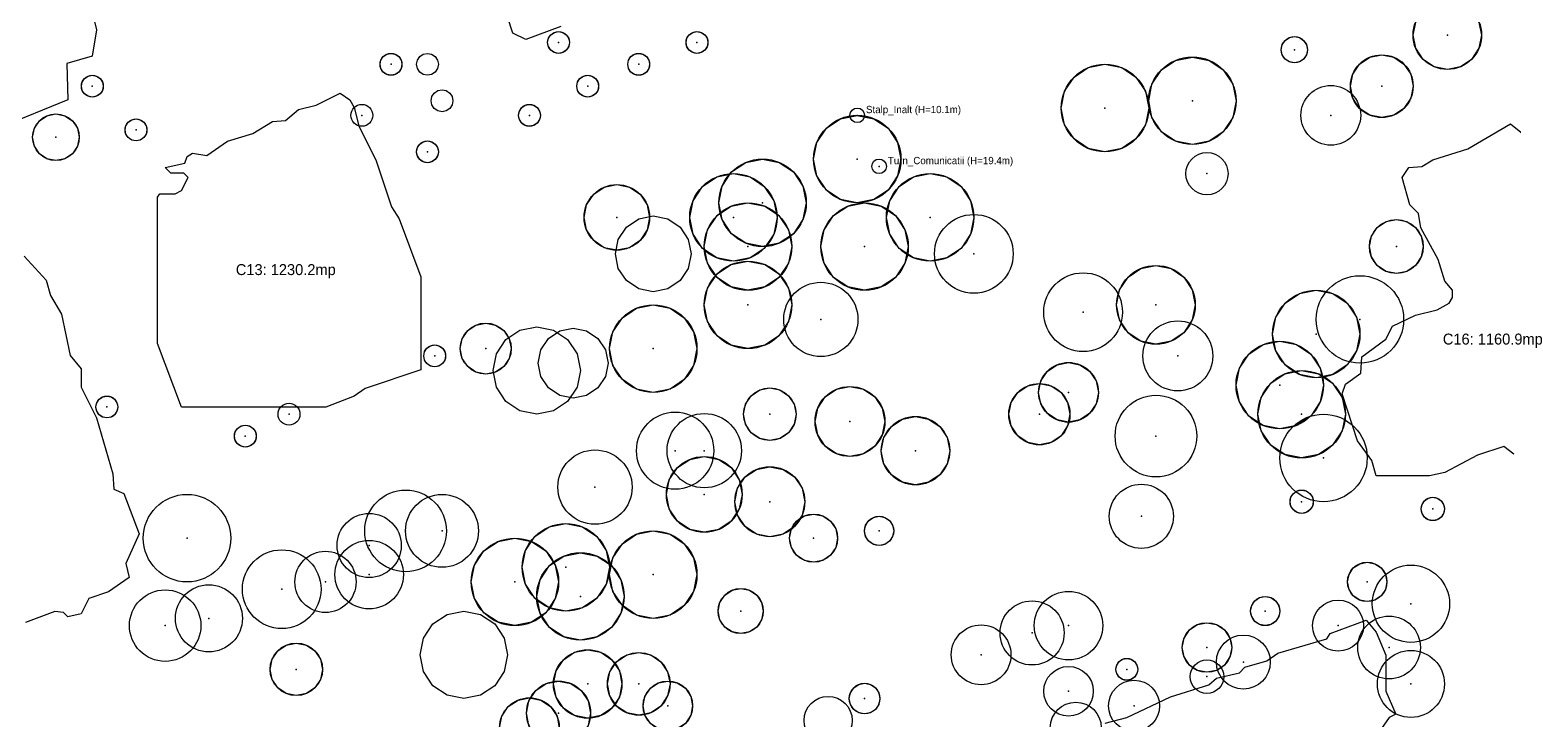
# Model space of a CAD drawing. Header units: metres. Extents: x 390541 to 400782, y 585056 to 585871.
# Drawn here: x 390699.4 to 390903.1, y 585521.3 to 585615.9 of the extents above; entities that cross this region are included whole.
import ezdxf
from ezdxf.enums import TextEntityAlignment as Align

# ---------------------------------------------------------------- set-up
doc = ezdxf.new("R2010")
doc.units = ezdxf.units.M
for name, color, linetype in [('ARBORI', 3, 'Continuous'), ('CONSTRUCTII', 1, 'Continuous'), ('STALPI', 4, 'Continuous'), ('TEXTE', 7, 'Continuous')]:
    doc.layers.add(name, color=color, linetype=linetype)

msp = doc.modelspace()

# ---------------------------------------------------------------- linework, layer by layer
at = {"layer": 'ARBORI', "color": 3}
for points in [[(390898.74, 585615.16), (390898.382, 585613.361), (390897.363, 585611.837), (390895.839, 585610.818), (390894.04, 585610.46), (390892.241, 585610.818), (390890.717, 585611.837), (390889.698, 585613.361), (390889.34, 585615.16), (390889.698, 585616.959), (390890.717, 585618.483), (390892.241, 585619.502), (390894.04, 585619.86), (390895.839, 585619.502), (390897.363, 585618.483), (390898.382, 585616.959), (390898.74, 585615.16)], [(390773.54, 585614.16), (390773.426, 585613.586), (390773.101, 585613.099), (390772.614, 585612.774), (390772.04, 585612.66), (390771.466, 585612.774), (390770.979, 585613.099), (390770.654, 585613.586), (390770.54, 585614.16), (390770.654, 585614.734), (390770.979, 585615.221), (390771.466, 585615.546), (390772.04, 585615.66), (390772.614, 585615.546), (390773.101, 585615.221), (390773.426, 585614.734), (390773.54, 585614.16)], [(390792.54, 585614.16), (390792.426, 585613.586), (390792.101, 585613.099), (390791.614, 585612.774), (390791.04, 585612.66), (390790.466, 585612.774), (390789.979, 585613.099), (390789.654, 585613.586), (390789.54, 585614.16), (390789.654, 585614.734), (390789.979, 585615.221), (390790.466, 585615.546), (390791.04, 585615.66), (390791.614, 585615.546), (390792.101, 585615.221), (390792.426, 585614.734), (390792.54, 585614.16)], [(390874.84, 585613.16), (390874.703, 585612.471), (390874.313, 585611.887), (390873.729, 585611.497), (390873.04, 585611.36), (390872.351, 585611.497), (390871.767, 585611.887), (390871.377, 585612.471), (390871.24, 585613.16), (390871.377, 585613.849), (390871.767, 585614.433), (390872.351, 585614.823), (390873.04, 585614.96), (390873.729, 585614.823), (390874.313, 585614.433), (390874.703, 585613.849), (390874.84, 585613.16)], [(390750.54, 585611.16), (390750.426, 585610.586), (390750.101, 585610.099), (390749.614, 585609.774), (390749.04, 585609.66), (390748.466, 585609.774), (390747.979, 585610.099), (390747.654, 585610.586), (390747.54, 585611.16), (390747.654, 585611.734), (390747.979, 585612.221), (390748.466, 585612.546), (390749.04, 585612.66), (390749.614, 585612.546), (390750.101, 585612.221), (390750.426, 585611.734), (390750.54, 585611.16)], [(390755.54, 585611.16), (390755.426, 585610.586), (390755.101, 585610.099), (390754.614, 585609.774), (390754.04, 585609.66), (390753.466, 585609.774), (390752.979, 585610.099), (390752.654, 585610.586), (390752.54, 585611.16), (390752.654, 585611.734), (390752.979, 585612.221), (390753.466, 585612.546), (390754.04, 585612.66), (390754.614, 585612.546), (390755.101, 585612.221), (390755.426, 585611.734), (390755.54, 585611.16)], [(390784.54, 585611.16), (390784.426, 585610.586), (390784.101, 585610.099), (390783.614, 585609.774), (390783.04, 585609.66), (390782.466, 585609.774), (390781.979, 585610.099), (390781.654, 585610.586), (390781.54, 585611.16), (390781.654, 585611.734), (390781.979, 585612.221), (390782.466, 585612.546), (390783.04, 585612.66), (390783.614, 585612.546), (390784.101, 585612.221), (390784.426, 585611.734), (390784.54, 585611.16)], [(390865.04, 585606.16), (390864.583, 585603.864), (390863.283, 585601.917), (390861.336, 585600.617), (390859.04, 585600.16), (390856.744, 585600.617), (390854.797, 585601.917), (390853.497, 585603.864), (390853.04, 585606.16), (390853.497, 585608.456), (390854.797, 585610.403), (390856.744, 585611.703), (390859.04, 585612.16), (390861.336, 585611.703), (390863.283, 585610.403), (390864.583, 585608.456), (390865.04, 585606.16)], [(390889.34, 585608.16), (390889.013, 585606.514), (390888.081, 585605.119), (390886.686, 585604.187), (390885.04, 585603.86), (390883.394, 585604.187), (390881.999, 585605.119), (390881.067, 585606.514), (390880.74, 585608.16), (390881.067, 585609.806), (390881.999, 585611.201), (390883.394, 585612.133), (390885.04, 585612.46), (390886.686, 585612.133), (390888.081, 585611.201), (390889.013, 585609.806), (390889.34, 585608.16)], [(390853.04, 585605.16), (390852.583, 585602.864), (390851.283, 585600.917), (390849.336, 585599.617), (390847.04, 585599.16), (390844.744, 585599.617), (390842.797, 585600.917), (390841.497, 585602.864), (390841.04, 585605.16), (390841.497, 585607.456), (390842.797, 585609.403), (390844.744, 585610.703), (390847.04, 585611.16), (390849.336, 585610.703), (390851.283, 585609.403), (390852.583, 585607.456), (390853.04, 585605.16)], [(390709.54, 585608.16), (390709.426, 585607.586), (390709.101, 585607.099), (390708.614, 585606.774), (390708.04, 585606.66), (390707.466, 585606.774), (390706.979, 585607.099), (390706.654, 585607.586), (390706.54, 585608.16), (390706.654, 585608.734), (390706.979, 585609.221), (390707.466, 585609.546), (390708.04, 585609.66), (390708.614, 585609.546), (390709.101, 585609.221), (390709.426, 585608.734), (390709.54, 585608.16)], [(390777.54, 585608.16), (390777.426, 585607.586), (390777.101, 585607.099), (390776.614, 585606.774), (390776.04, 585606.66), (390775.466, 585606.774), (390774.979, 585607.099), (390774.654, 585607.586), (390774.54, 585608.16), (390774.654, 585608.734), (390774.979, 585609.221), (390775.466, 585609.546), (390776.04, 585609.66), (390776.614, 585609.546), (390777.101, 585609.221), (390777.426, 585608.734), (390777.54, 585608.16)], [(390757.54, 585606.16), (390757.426, 585605.586), (390757.101, 585605.099), (390756.614, 585604.774), (390756.04, 585604.66), (390755.466, 585604.774), (390754.979, 585605.099), (390754.654, 585605.586), (390754.54, 585606.16), (390754.654, 585606.734), (390754.979, 585607.221), (390755.466, 585607.546), (390756.04, 585607.66), (390756.614, 585607.546), (390757.101, 585607.221), (390757.426, 585606.734), (390757.54, 585606.16)], [(390706.24, 585601.16), (390705.996, 585599.935), (390705.303, 585598.897), (390704.265, 585598.204), (390703.04, 585597.96), (390701.815, 585598.204), (390700.777, 585598.897), (390700.084, 585599.935), (390699.84, 585601.16), (390700.084, 585602.385), (390700.777, 585603.423), (390701.815, 585604.116), (390703.04, 585604.36), (390704.265, 585604.116), (390705.303, 585603.423), (390705.996, 585602.385), (390706.24, 585601.16)], [(390769.54, 585604.16), (390769.426, 585603.586), (390769.101, 585603.099), (390768.614, 585602.774), (390768.04, 585602.66), (390767.466, 585602.774), (390766.979, 585603.099), (390766.654, 585603.586), (390766.54, 585604.16), (390766.654, 585604.734), (390766.979, 585605.221), (390767.466, 585605.546), (390768.04, 585605.66), (390768.614, 585605.546), (390769.101, 585605.221), (390769.426, 585604.734), (390769.54, 585604.16)], [(390819.04, 585598.16), (390818.583, 585595.864), (390817.283, 585593.917), (390815.336, 585592.617), (390813.04, 585592.16), (390810.744, 585592.617), (390808.797, 585593.917), (390807.497, 585595.864), (390807.04, 585598.16), (390807.497, 585600.456), (390808.797, 585602.403), (390810.744, 585603.703), (390813.04, 585604.16), (390815.336, 585603.703), (390817.283, 585602.403), (390818.583, 585600.456), (390819.04, 585598.16)], [(390715.54, 585602.16), (390715.426, 585601.586), (390715.101, 585601.099), (390714.614, 585600.774), (390714.04, 585600.66), (390713.466, 585600.774), (390712.979, 585601.099), (390712.654, 585601.586), (390712.54, 585602.16), (390712.654, 585602.734), (390712.979, 585603.221), (390713.466, 585603.546), (390714.04, 585603.66), (390714.614, 585603.546), (390715.101, 585603.221), (390715.426, 585602.734), (390715.54, 585602.16)], [(390755.54, 585599.16), (390755.426, 585598.586), (390755.101, 585598.099), (390754.614, 585597.774), (390754.04, 585597.66), (390753.466, 585597.774), (390752.979, 585598.099), (390752.654, 585598.586), (390752.54, 585599.16), (390752.654, 585599.734), (390752.979, 585600.221), (390753.466, 585600.546), (390754.04, 585600.66), (390754.614, 585600.546), (390755.101, 585600.221), (390755.426, 585599.734), (390755.54, 585599.16)], [(390806.04, 585592.16), (390805.583, 585589.864), (390804.283, 585587.917), (390802.336, 585586.617), (390800.04, 585586.16), (390797.744, 585586.617), (390795.797, 585587.917), (390794.497, 585589.864), (390794.04, 585592.16), (390794.497, 585594.456), (390795.797, 585596.403), (390797.744, 585597.703), (390800.04, 585598.16), (390802.336, 585597.703), (390804.283, 585596.403), (390805.583, 585594.456), (390806.04, 585592.16)], [(390802.04, 585590.16), (390801.583, 585587.864), (390800.283, 585585.917), (390798.336, 585584.617), (390796.04, 585584.16), (390793.744, 585584.617), (390791.797, 585585.917), (390790.497, 585587.864), (390790.04, 585590.16), (390790.497, 585592.456), (390791.797, 585594.403), (390793.744, 585595.703), (390796.04, 585596.16), (390798.336, 585595.703), (390800.283, 585594.403), (390801.583, 585592.456), (390802.04, 585590.16)], [(390829.04, 585590.16), (390828.583, 585587.864), (390827.283, 585585.917), (390825.336, 585584.617), (390823.04, 585584.16), (390820.744, 585584.617), (390818.797, 585585.917), (390817.497, 585587.864), (390817.04, 585590.16), (390817.497, 585592.456), (390818.797, 585594.403), (390820.744, 585595.703), (390823.04, 585596.16), (390825.336, 585595.703), (390827.283, 585594.403), (390828.583, 585592.456), (390829.04, 585590.16)], [(390784.54, 585590.16), (390784.197, 585588.438), (390783.222, 585586.978), (390781.762, 585586.003), (390780.04, 585585.66), (390778.318, 585586.003), (390776.858, 585586.978), (390775.883, 585588.438), (390775.54, 585590.16), (390775.883, 585591.882), (390776.858, 585593.342), (390778.318, 585594.317), (390780.04, 585594.66), (390781.762, 585594.317), (390783.222, 585593.342), (390784.197, 585591.882), (390784.54, 585590.16)], [(390804.04, 585586.16), (390803.583, 585583.864), (390802.283, 585581.917), (390800.336, 585580.617), (390798.04, 585580.16), (390795.744, 585580.617), (390793.797, 585581.917), (390792.497, 585583.864), (390792.04, 585586.16), (390792.497, 585588.456), (390793.797, 585590.403), (390795.744, 585591.703), (390798.04, 585592.16), (390800.336, 585591.703), (390802.283, 585590.403), (390803.583, 585588.456), (390804.04, 585586.16)], [(390820.04, 585586.16), (390819.583, 585583.864), (390818.283, 585581.917), (390816.336, 585580.617), (390814.04, 585580.16), (390811.744, 585580.617), (390809.797, 585581.917), (390808.497, 585583.864), (390808.04, 585586.16), (390808.497, 585588.456), (390809.797, 585590.403), (390811.744, 585591.703), (390814.04, 585592.16), (390816.336, 585591.703), (390818.283, 585590.403), (390819.583, 585588.456), (390820.04, 585586.16)], [(390790.24, 585585.16), (390789.844, 585583.17), (390788.717, 585581.483), (390787.03, 585580.356), (390785.04, 585579.96), (390783.05, 585580.356), (390781.363, 585581.483), (390780.236, 585583.17), (390779.84, 585585.16), (390780.236, 585587.15), (390781.363, 585588.837), (390783.05, 585589.964), (390785.04, 585590.36), (390787.03, 585589.964), (390788.717, 585588.837), (390789.844, 585587.15), (390790.24, 585585.16)], [(390890.74, 585586.16), (390890.458, 585584.744), (390889.656, 585583.544), (390888.456, 585582.742), (390887.04, 585582.46), (390885.624, 585582.742), (390884.424, 585583.544), (390883.622, 585584.744), (390883.34, 585586.16), (390883.622, 585587.576), (390884.424, 585588.776), (390885.624, 585589.578), (390887.04, 585589.86), (390888.456, 585589.578), (390889.656, 585588.776), (390890.458, 585587.576), (390890.74, 585586.16)], [(390804.04, 585578.16), (390803.583, 585575.864), (390802.283, 585573.917), (390800.336, 585572.617), (390798.04, 585572.16), (390795.744, 585572.617), (390793.797, 585573.917), (390792.497, 585575.864), (390792.04, 585578.16), (390792.497, 585580.456), (390793.797, 585582.403), (390795.744, 585583.703), (390798.04, 585584.16), (390800.336, 585583.703), (390802.283, 585582.403), (390803.583, 585580.456), (390804.04, 585578.16)], [(390859.44, 585578.16), (390859.029, 585576.094), (390857.858, 585574.342), (390856.106, 585573.171), (390854.04, 585572.76), (390851.974, 585573.171), (390850.222, 585574.342), (390849.051, 585576.094), (390848.64, 585578.16), (390849.051, 585580.226), (390850.222, 585581.978), (390851.974, 585583.149), (390854.04, 585583.56), (390856.106, 585583.149), (390857.858, 585581.978), (390859.029, 585580.226), (390859.44, 585578.16)], [(390882.04, 585574.16), (390881.583, 585571.864), (390880.283, 585569.917), (390878.336, 585568.617), (390876.04, 585568.16), (390873.744, 585568.617), (390871.797, 585569.917), (390870.497, 585571.864), (390870.04, 585574.16), (390870.497, 585576.456), (390871.797, 585578.403), (390873.744, 585579.703), (390876.04, 585580.16), (390878.336, 585579.703), (390880.283, 585578.403), (390881.583, 585576.456), (390882.04, 585574.16)], [(390791.04, 585572.16), (390790.583, 585569.864), (390789.283, 585567.917), (390787.336, 585566.617), (390785.04, 585566.16), (390782.744, 585566.617), (390780.797, 585567.917), (390779.497, 585569.864), (390779.04, 585572.16), (390779.497, 585574.456), (390780.797, 585576.403), (390782.744, 585577.703), (390785.04, 585578.16), (390787.336, 585577.703), (390789.283, 585576.403), (390790.583, 585574.456), (390791.04, 585572.16)], [(390765.54, 585572.16), (390765.274, 585570.821), (390764.515, 585569.685), (390763.379, 585568.926), (390762.04, 585568.66), (390760.701, 585568.926), (390759.565, 585569.685), (390758.806, 585570.821), (390758.54, 585572.16), (390758.806, 585573.499), (390759.565, 585574.635), (390760.701, 585575.394), (390762.04, 585575.66), (390763.379, 585575.394), (390764.515, 585574.635), (390765.274, 585573.499), (390765.54, 585572.16)], [(390775.04, 585569.16), (390774.583, 585566.864), (390773.283, 585564.917), (390771.336, 585563.617), (390769.04, 585563.16), (390766.744, 585563.617), (390764.797, 585564.917), (390763.497, 585566.864), (390763.04, 585569.16), (390763.497, 585571.456), (390764.797, 585573.403), (390766.744, 585574.703), (390769.04, 585575.16), (390771.336, 585574.703), (390773.283, 585573.403), (390774.583, 585571.456), (390775.04, 585569.16)], [(390778.84, 585570.16), (390778.475, 585568.323), (390777.434, 585566.766), (390775.877, 585565.725), (390774.04, 585565.36), (390772.203, 585565.725), (390770.646, 585566.766), (390769.605, 585568.323), (390769.24, 585570.16), (390769.605, 585571.997), (390770.646, 585573.554), (390772.203, 585574.595), (390774.04, 585574.96), (390775.877, 585574.595), (390777.434, 585573.554), (390778.475, 585571.997), (390778.84, 585570.16)], [(390756.54, 585571.16), (390756.426, 585570.586), (390756.101, 585570.099), (390755.614, 585569.774), (390755.04, 585569.66), (390754.466, 585569.774), (390753.979, 585570.099), (390753.654, 585570.586), (390753.54, 585571.16), (390753.654, 585571.734), (390753.979, 585572.221), (390754.466, 585572.546), (390755.04, 585572.66), (390755.614, 585572.546), (390756.101, 585572.221), (390756.426, 585571.734), (390756.54, 585571.16)], [(390877.04, 585567.16), (390876.583, 585564.864), (390875.283, 585562.917), (390873.336, 585561.617), (390871.04, 585561.16), (390868.744, 585561.617), (390866.797, 585562.917), (390865.497, 585564.864), (390865.04, 585567.16), (390865.497, 585569.456), (390866.797, 585571.403), (390868.744, 585572.703), (390871.04, 585573.16), (390873.336, 585572.703), (390875.283, 585571.403), (390876.583, 585569.456), (390877.04, 585567.16)], [(390846.14, 585566.16), (390845.828, 585564.591), (390844.939, 585563.261), (390843.609, 585562.372), (390842.04, 585562.06), (390840.471, 585562.372), (390839.141, 585563.261), (390838.252, 585564.591), (390837.94, 585566.16), (390838.252, 585567.729), (390839.141, 585569.059), (390840.471, 585569.948), (390842.04, 585570.26), (390843.609, 585569.948), (390844.939, 585569.059), (390845.828, 585567.729), (390846.14, 585566.16)], [(390842.24, 585563.16), (390841.92, 585561.553), (390841.01, 585560.19), (390839.647, 585559.28), (390838.04, 585558.96), (390836.433, 585559.28), (390835.07, 585560.19), (390834.16, 585561.553), (390833.84, 585563.16), (390834.16, 585564.767), (390835.07, 585566.13), (390836.433, 585567.04), (390838.04, 585567.36), (390839.647, 585567.04), (390841.01, 585566.13), (390841.92, 585564.767), (390842.24, 585563.16)], [(390880.04, 585563.16), (390879.583, 585560.864), (390878.283, 585558.917), (390876.336, 585557.617), (390874.04, 585557.16), (390871.744, 585557.617), (390869.797, 585558.917), (390868.497, 585560.864), (390868.04, 585563.16), (390868.497, 585565.456), (390869.797, 585567.403), (390871.744, 585568.703), (390874.04, 585569.16), (390876.336, 585568.703), (390878.283, 585567.403), (390879.583, 585565.456), (390880.04, 585563.16)], [(390711.54, 585564.16), (390711.426, 585563.586), (390711.101, 585563.099), (390710.614, 585562.774), (390710.04, 585562.66), (390709.466, 585562.774), (390708.979, 585563.099), (390708.654, 585563.586), (390708.54, 585564.16), (390708.654, 585564.734), (390708.979, 585565.221), (390709.466, 585565.546), (390710.04, 585565.66), (390710.614, 585565.546), (390711.101, 585565.221), (390711.426, 585564.734), (390711.54, 585564.16)], [(390804.64, 585563.16), (390804.366, 585561.782), (390803.586, 585560.614), (390802.418, 585559.834), (390801.04, 585559.56), (390799.662, 585559.834), (390798.494, 585560.614), (390797.714, 585561.782), (390797.44, 585563.16), (390797.714, 585564.538), (390798.494, 585565.706), (390799.662, 585566.486), (390801.04, 585566.76), (390802.418, 585566.486), (390803.586, 585565.706), (390804.366, 585564.538), (390804.64, 585563.16)], [(390816.84, 585562.16), (390816.475, 585560.323), (390815.434, 585558.766), (390813.877, 585557.725), (390812.04, 585557.36), (390810.203, 585557.725), (390808.646, 585558.766), (390807.605, 585560.323), (390807.24, 585562.16), (390807.605, 585563.997), (390808.646, 585565.554), (390810.203, 585566.595), (390812.04, 585566.96), (390813.877, 585566.595), (390815.434, 585565.554), (390816.475, 585563.997), (390816.84, 585562.16)], [(390730.54, 585560.16), (390730.426, 585559.586), (390730.101, 585559.099), (390729.614, 585558.774), (390729.04, 585558.66), (390728.466, 585558.774), (390727.979, 585559.099), (390727.654, 585559.586), (390727.54, 585560.16), (390727.654, 585560.734), (390727.979, 585561.221), (390728.466, 585561.546), (390729.04, 585561.66), (390729.614, 585561.546), (390730.101, 585561.221), (390730.426, 585560.734), (390730.54, 585560.16)], [(390825.74, 585558.16), (390825.382, 585556.361), (390824.363, 585554.837), (390822.839, 585553.818), (390821.04, 585553.46), (390819.241, 585553.818), (390817.717, 585554.837), (390816.698, 585556.361), (390816.34, 585558.16), (390816.698, 585559.959), (390817.717, 585561.483), (390819.241, 585562.502), (390821.04, 585562.86), (390822.839, 585562.502), (390824.363, 585561.483), (390825.382, 585559.959), (390825.74, 585558.16)], [(390797.24, 585552.16), (390796.844, 585550.17), (390795.717, 585548.483), (390794.03, 585547.356), (390792.04, 585546.96), (390790.05, 585547.356), (390788.363, 585548.483), (390787.236, 585550.17), (390786.84, 585552.16), (390787.236, 585554.15), (390788.363, 585555.837), (390790.05, 585556.964), (390792.04, 585557.36), (390794.03, 585556.964), (390795.717, 585555.837), (390796.844, 585554.15), (390797.24, 585552.16)], [(390805.84, 585551.16), (390805.475, 585549.323), (390804.434, 585547.766), (390802.877, 585546.725), (390801.04, 585546.36), (390799.203, 585546.725), (390797.646, 585547.766), (390796.605, 585549.323), (390796.24, 585551.16), (390796.605, 585552.997), (390797.646, 585554.554), (390799.203, 585555.595), (390801.04, 585555.96), (390802.877, 585555.595), (390804.434, 585554.554), (390805.475, 585552.997), (390805.84, 585551.16)], [(390875.64, 585551.16), (390875.518, 585550.548), (390875.171, 585550.029), (390874.652, 585549.682), (390874.04, 585549.56), (390873.428, 585549.682), (390872.909, 585550.029), (390872.562, 585550.548), (390872.44, 585551.16), (390872.562, 585551.772), (390872.909, 585552.291), (390873.428, 585552.638), (390874.04, 585552.76), (390874.652, 585552.638), (390875.171, 585552.291), (390875.518, 585551.772), (390875.64, 585551.16)], [(390893.64, 585550.16), (390893.518, 585549.548), (390893.171, 585549.029), (390892.652, 585548.682), (390892.04, 585548.56), (390891.428, 585548.682), (390890.909, 585549.029), (390890.562, 585549.548), (390890.44, 585550.16), (390890.562, 585550.772), (390890.909, 585551.291), (390891.428, 585551.638), (390892.04, 585551.76), (390892.652, 585551.638), (390893.171, 585551.291), (390893.518, 585550.772), (390893.64, 585550.16)], [(390810.34, 585546.16), (390810.089, 585544.897), (390809.373, 585543.827), (390808.303, 585543.111), (390807.04, 585542.86), (390805.777, 585543.111), (390804.707, 585543.827), (390803.991, 585544.897), (390803.74, 585546.16), (390803.991, 585547.423), (390804.707, 585548.493), (390805.777, 585549.209), (390807.04, 585549.46), (390808.303, 585549.209), (390809.373, 585548.493), (390810.089, 585547.423), (390810.34, 585546.16)], [(390818.04, 585547.16), (390817.888, 585546.395), (390817.454, 585545.746), (390816.805, 585545.312), (390816.04, 585545.16), (390815.275, 585545.312), (390814.626, 585545.746), (390814.192, 585546.395), (390814.04, 585547.16), (390814.192, 585547.925), (390814.626, 585548.574), (390815.275, 585549.008), (390816.04, 585549.16), (390816.805, 585549.008), (390817.454, 585548.574), (390817.888, 585547.925), (390818.04, 585547.16)], [(390779.04, 585542.16), (390778.583, 585539.864), (390777.283, 585537.917), (390775.336, 585536.617), (390773.04, 585536.16), (390770.744, 585536.617), (390768.797, 585537.917), (390767.497, 585539.864), (390767.04, 585542.16), (390767.497, 585544.456), (390768.797, 585546.403), (390770.744, 585547.703), (390773.04, 585548.16), (390775.336, 585547.703), (390777.283, 585546.403), (390778.583, 585544.456), (390779.04, 585542.16)], [(390791.04, 585541.16), (390790.583, 585538.864), (390789.283, 585536.917), (390787.336, 585535.617), (390785.04, 585535.16), (390782.744, 585535.617), (390780.797, 585536.917), (390779.497, 585538.864), (390779.04, 585541.16), (390779.497, 585543.456), (390780.797, 585545.403), (390782.744, 585546.703), (390785.04, 585547.16), (390787.336, 585546.703), (390789.283, 585545.403), (390790.583, 585543.456), (390791.04, 585541.16)], [(390772.04, 585540.16), (390771.583, 585537.864), (390770.283, 585535.917), (390768.336, 585534.617), (390766.04, 585534.16), (390763.744, 585534.617), (390761.797, 585535.917), (390760.497, 585537.864), (390760.04, 585540.16), (390760.497, 585542.456), (390761.797, 585544.403), (390763.744, 585545.703), (390766.04, 585546.16), (390768.336, 585545.703), (390770.283, 585544.403), (390771.583, 585542.456), (390772.04, 585540.16)], [(390781.04, 585538.16), (390780.583, 585535.864), (390779.283, 585533.917), (390777.336, 585532.617), (390775.04, 585532.16), (390772.744, 585532.617), (390770.797, 585533.917), (390769.497, 585535.864), (390769.04, 585538.16), (390769.497, 585540.456), (390770.797, 585542.403), (390772.744, 585543.703), (390775.04, 585544.16), (390777.336, 585543.703), (390779.283, 585542.403), (390780.583, 585540.456), (390781.04, 585538.16)], [(390885.74, 585540.16), (390885.534, 585539.127), (390884.949, 585538.251), (390884.073, 585537.666), (390883.04, 585537.46), (390882.007, 585537.666), (390881.131, 585538.251), (390880.546, 585539.127), (390880.34, 585540.16), (390880.546, 585541.193), (390881.131, 585542.069), (390882.007, 585542.654), (390883.04, 585542.86), (390884.073, 585542.654), (390884.949, 585542.069), (390885.534, 585541.193), (390885.74, 585540.16)], [(390800.14, 585536.16), (390799.904, 585534.974), (390799.232, 585533.968), (390798.226, 585533.296), (390797.04, 585533.06), (390795.854, 585533.296), (390794.848, 585533.968), (390794.176, 585534.974), (390793.94, 585536.16), (390794.176, 585537.346), (390794.848, 585538.352), (390795.854, 585539.024), (390797.04, 585539.26), (390798.226, 585539.024), (390799.232, 585538.352), (390799.904, 585537.346), (390800.14, 585536.16)], [(390871.04, 585536.16), (390870.888, 585535.395), (390870.454, 585534.746), (390869.805, 585534.312), (390869.04, 585534.16), (390868.275, 585534.312), (390867.626, 585534.746), (390867.192, 585535.395), (390867.04, 585536.16), (390867.192, 585536.925), (390867.626, 585537.574), (390868.275, 585538.008), (390869.04, 585538.16), (390869.805, 585538.008), (390870.454, 585537.574), (390870.888, 585536.925), (390871.04, 585536.16)], [(390765.04, 585530.16), (390764.583, 585527.864), (390763.283, 585525.917), (390761.336, 585524.617), (390759.04, 585524.16), (390756.744, 585524.617), (390754.797, 585525.917), (390753.497, 585527.864), (390753.04, 585530.16), (390753.497, 585532.456), (390754.797, 585534.403), (390756.744, 585535.703), (390759.04, 585536.16), (390761.336, 585535.703), (390763.283, 585534.403), (390764.583, 585532.456), (390765.04, 585530.16)], [(390864.44, 585531.16), (390864.181, 585529.859), (390863.444, 585528.756), (390862.341, 585528.019), (390861.04, 585527.76), (390859.739, 585528.019), (390858.636, 585528.756), (390857.899, 585529.859), (390857.64, 585531.16), (390857.899, 585532.461), (390858.636, 585533.564), (390859.739, 585534.301), (390861.04, 585534.56), (390862.341, 585534.301), (390863.444, 585533.564), (390864.181, 585532.461), (390864.44, 585531.16)], [(390739.64, 585528.16), (390739.366, 585526.782), (390738.586, 585525.614), (390737.418, 585524.834), (390736.04, 585524.56), (390734.662, 585524.834), (390733.494, 585525.614), (390732.714, 585526.782), (390732.44, 585528.16), (390732.714, 585529.538), (390733.494, 585530.706), (390734.662, 585531.486), (390736.04, 585531.76), (390737.418, 585531.486), (390738.586, 585530.706), (390739.366, 585529.538), (390739.64, 585528.16)], [(390780.74, 585526.16), (390780.382, 585524.361), (390779.363, 585522.837), (390777.839, 585521.818), (390776.04, 585521.46), (390774.241, 585521.818), (390772.717, 585522.837), (390771.698, 585524.361), (390771.34, 585526.16), (390771.698, 585527.959), (390772.717, 585529.483), (390774.241, 585530.502), (390776.04, 585530.86), (390777.839, 585530.502), (390779.363, 585529.483), (390780.382, 585527.959), (390780.74, 585526.16)], [(390787.34, 585526.16), (390787.013, 585524.514), (390786.081, 585523.119), (390784.686, 585522.187), (390783.04, 585521.86), (390781.394, 585522.187), (390779.999, 585523.119), (390779.067, 585524.514), (390778.74, 585526.16), (390779.067, 585527.806), (390779.999, 585529.201), (390781.394, 585530.133), (390783.04, 585530.46), (390784.686, 585530.133), (390786.081, 585529.201), (390787.013, 585527.806), (390787.34, 585526.16)], [(390851.54, 585528.16), (390851.426, 585527.586), (390851.101, 585527.099), (390850.614, 585526.774), (390850.04, 585526.66), (390849.466, 585526.774), (390848.979, 585527.099), (390848.654, 585527.586), (390848.54, 585528.16), (390848.654, 585528.734), (390848.979, 585529.221), (390849.466, 585529.546), (390850.04, 585529.66), (390850.614, 585529.546), (390851.101, 585529.221), (390851.426, 585528.734), (390851.54, 585528.16)], [(390776.44, 585522.16), (390776.105, 585520.476), (390775.151, 585519.049), (390773.724, 585518.095), (390772.04, 585517.76), (390770.356, 585518.095), (390768.929, 585519.049), (390767.975, 585520.476), (390767.64, 585522.16), (390767.975, 585523.844), (390768.929, 585525.271), (390770.356, 585526.225), (390772.04, 585526.56), (390773.724, 585526.225), (390775.151, 585525.271), (390776.105, 585523.844), (390776.44, 585522.16)], [(390790.44, 585523.16), (390790.181, 585521.859), (390789.444, 585520.756), (390788.341, 585520.019), (390787.04, 585519.76), (390785.739, 585520.019), (390784.636, 585520.756), (390783.899, 585521.859), (390783.64, 585523.16), (390783.899, 585524.461), (390784.636, 585525.564), (390785.739, 585526.301), (390787.04, 585526.56), (390788.341, 585526.301), (390789.444, 585525.564), (390790.181, 585524.461), (390790.44, 585523.16)], [(390816.14, 585524.16), (390815.98, 585523.356), (390815.525, 585522.675), (390814.844, 585522.22), (390814.04, 585522.06), (390813.236, 585522.22), (390812.555, 585522.675), (390812.1, 585523.356), (390811.94, 585524.16), (390812.1, 585524.964), (390812.555, 585525.645), (390813.236, 585526.1), (390814.04, 585526.26), (390814.844, 585526.1), (390815.525, 585525.645), (390815.98, 585524.964), (390816.14, 585524.16)], [(390772.14, 585520.16), (390771.828, 585518.591), (390770.939, 585517.261), (390769.609, 585516.372), (390768.04, 585516.06), (390766.471, 585516.372), (390765.141, 585517.261), (390764.252, 585518.591), (390763.94, 585520.16), (390764.252, 585521.729), (390765.141, 585523.059), (390766.471, 585523.948), (390768.04, 585524.26), (390769.609, 585523.948), (390770.939, 585523.059), (390771.828, 585521.729), (390772.14, 585520.16)]]:
    msp.add_lwpolyline(points, close=True, dxfattribs=at)
for centre, radius in [((390894.04, 585615.16), 4.7), ((390772.04, 585614.16), 1.5), ((390791.04, 585614.16), 1.5), ((390873.04, 585613.16), 1.8), ((390749.04, 585611.16), 1.5), ((390783.04, 585611.16), 1.5), ((390859.04, 585606.16), 6), ((390885.04, 585608.16), 4.3), ((390847.04, 585605.16), 6), ((390708.04, 585608.16), 1.5), ((390776.04, 585608.16), 1.5), ((390878.04, 585604.16), 4.1), ((390703.04, 585601.16), 3.2), ((390745.04, 585604.16), 1.5), ((390768.04, 585604.16), 1.5), ((390813.04, 585598.16), 6), ((390714.04, 585602.16), 1.5), ((390754.04, 585599.16), 1.5), ((390800.04, 585592.16), 6), ((390861.04, 585596.16), 2.9), ((390796.04, 585590.16), 6), ((390823.04, 585590.16), 6), ((390780.04, 585590.16), 4.5), ((390798.04, 585586.16), 6), ((390814.04, 585586.16), 6), ((390829.04, 585585.16), 5.4), ((390887.04, 585586.16), 3.7), ((390798.04, 585578.16), 6), ((390854.04, 585578.16), 5.4), ((390844.04, 585577.16), 5.4), ((390882.04, 585576.16), 6), ((390808.04, 585576.16), 5.1), ((390876.04, 585574.16), 6), ((390785.04, 585572.16), 6), ((390762.04, 585572.16), 3.5), ((390857.04, 585571.16), 4.8), ((390755.04, 585571.16), 1.5), ((390871.04, 585567.16), 6), ((390842.04, 585566.16), 4.1), ((390838.04, 585563.16), 4.2), ((390874.04, 585563.16), 6), ((390710.04, 585564.16), 1.5), ((390801.04, 585563.16), 3.6), ((390812.04, 585562.16), 4.8), ((390854.04, 585560.16), 5.6), ((390735.04, 585563.16), 1.5), ((390788.04, 585558.16), 5.3), ((390792.04, 585558.16), 5.1), ((390877.04, 585557.16), 6), ((390729.04, 585560.16), 1.5), ((390821.04, 585558.16), 4.7), ((390777.04, 585553.16), 5.1), ((390792.04, 585552.16), 5.2), ((390801.04, 585551.16), 4.8), ((390852.04, 585549.16), 4.4), ((390721.04, 585546.16), 6), ((390751.04, 585547.16), 5.6), ((390756.04, 585547.16), 5), ((390874.04, 585551.16), 1.6), ((390892.04, 585550.16), 1.6), ((390746.04, 585545.16), 4.4), ((390807.04, 585546.16), 3.3), ((390816.04, 585547.16), 2), ((390773.04, 585542.16), 6), ((390785.04, 585541.16), 6), ((390746.04, 585541.16), 4.7), ((390766.04, 585540.16), 6), ((390734.04, 585539.16), 5.4), ((390740.04, 585540.16), 4.2), ((390775.04, 585538.16), 6), ((390883.04, 585540.16), 2.7), ((390889.04, 585537.16), 5.3), ((390718.04, 585534.16), 4.9), ((390724.04, 585535.16), 4.6), ((390797.04, 585536.16), 3.1), ((390842.04, 585534.16), 4.7), ((390837.04, 585533.16), 4.4), ((390869.04, 585536.16), 2), ((390879.04, 585534.16), 3.5), ((390886.04, 585531.16), 4.3), ((390830.04, 585530.16), 4.1), ((390861.04, 585531.16), 3.4), ((390866.04, 585529.16), 3.7), ((390736.04, 585528.16), 3.6), ((390776.04, 585526.16), 4.7), ((390889.04, 585526.16), 4.6), ((390783.04, 585526.16), 4.3), ((390842.04, 585525.16), 3.4), ((390850.04, 585528.16), 1.5), ((390861.04, 585527.16), 2.3), ((390772.04, 585522.16), 4.4), ((390787.04, 585523.16), 3.4), ((390851.04, 585523.16), 3.5), ((390809.04, 585521.16), 3.3), ((390814.04, 585524.16), 2.1), ((390768.04, 585520.16), 4.1), ((390843.04, 585520.16), 3.5)]:
    msp.add_circle(centre, radius, dxfattribs=at)
for p in [(390772.04, 585614.16), (390791.04, 585614.16), (390894.04, 585615.16), (390873.04, 585613.16), (390749.04, 585611.16), (390783.04, 585611.16), (390708.04, 585608.16), (390776.04, 585608.16), (390885.04, 585608.16), (390859.04, 585606.16), (390745.04, 585604.16), (390768.04, 585604.16), (390847.04, 585605.16), (390878.04, 585604.16), (390714.04, 585602.16), (390703.04, 585601.16), (390754.04, 585599.16), (390813.04, 585598.16), (390861.04, 585596.16), (390800.04, 585592.16), (390780.04, 585590.16), (390796.04, 585590.16), (390823.04, 585590.16), (390798.04, 585586.16), (390814.04, 585586.16), (390887.04, 585586.16), (390829.04, 585585.16), (390798.04, 585578.16), (390854.04, 585578.16), (390808.04, 585576.16), (390844.04, 585577.16), (390882.04, 585576.16), (390876.04, 585574.16), (390762.04, 585572.16), (390785.04, 585572.16), (390755.04, 585571.16), (390857.04, 585571.16), (390842.04, 585566.16), (390871.04, 585567.16), (390710.04, 585564.16), (390735.04, 585563.16), (390801.04, 585563.16), (390838.04, 585563.16), (390874.04, 585563.16), (390812.04, 585562.16), (390729.04, 585560.16), (390854.04, 585560.16), (390788.04, 585558.16), (390792.04, 585558.16), (390821.04, 585558.16), (390877.04, 585557.16), (390777.04, 585553.16), (390792.04, 585552.16), (390801.04, 585551.16), (390874.04, 585551.16), (390852.04, 585549.16), (390892.04, 585550.16), (390751.04, 585547.16), (390756.04, 585547.16), (390816.04, 585547.16), (390721.04, 585546.16), (390746.04, 585545.16), (390807.04, 585546.16), (390746.04, 585541.16), (390773.04, 585542.16), (390785.04, 585541.16), (390734.04, 585539.16), (390740.04, 585540.16), (390766.04, 585540.16), (390883.04, 585540.16), (390775.04, 585538.16), (390889.04, 585537.16), (390724.04, 585535.16), (390797.04, 585536.16), (390869.04, 585536.16), (390718.04, 585534.16), (390837.04, 585533.16), (390842.04, 585534.16), (390879.04, 585534.16), (390861.04, 585531.16), (390886.04, 585531.16), (390830.04, 585530.16), (390866.04, 585529.16), (390736.04, 585528.16), (390850.04, 585528.16), (390861.04, 585527.16), (390776.04, 585526.16), (390783.04, 585526.16), (390842.04, 585525.16), (390889.04, 585526.16), (390787.04, 585523.16), (390814.04, 585524.16), (390851.04, 585523.16), (390772.04, 585522.16)]:
    msp.add_point(p, dxfattribs=at)
at = {"layer": 'CONSTRUCTII', "color": 1}
for points in [[(390680.25, 585630.7), (390703.95, 585630.7), (390703.95, 585630.7), (390704.4, 585626.1), (390705, 585625.05), (390706.65, 585623.85), (390708.6, 585615.9), (390708, 585612.3), (390704.55, 585611.25), (390704.7, 585606.3), (390686.25, 585598.8)], [(390772.35, 585616.35), (390767.55, 585614.55), (390765.75, 585615.45), (390764.25, 585620.1)], [(390903.15, 585557.7), (390901.8, 585558.75), (390898.2, 585557.55), (390893.7, 585555.15), (390891.6, 585554.7), (390884.25, 585554.7), (390883.65, 585556.8), (390881.7, 585559.5), (390879.6, 585565.95), (390880.05, 585567.3), (390882.15, 585568.8), (390882.3, 585571.05), (390885.6, 585573.45), (390886.5, 585575.25), (390889.65, 585576.75), (390892.65, 585577.5), (390894.3, 585578.4), (390894.75, 585579.15), (390894.75, 585580.2), (390893.7, 585581.4), (390892.8, 585584.4), (390890.4, 585588.75), (390890.1, 585590.7), (390888.9, 585591.9), (390887.85, 585595.65), (390888.75, 585597), (390890.55, 585597.15), (390892.05, 585598.05), (390896.85, 585599.55), (390902.7, 585603), (390902.7, 585603), (390904.35, 585601.65)], [(390698.7, 585584.85), (390701.7, 585581.55), (390702.3, 585579.45), (390703.8, 585576.9), (390705, 585571.2), (390706.5, 585569.4), (390706.5, 585566.85), (390708.6, 585562.65), (390710.85, 585555), (390711, 585552.9), (390712.35, 585552.3), (390714.45, 585546.75), (390712.65, 585542.7), (390713.1, 585540.75), (390710.25, 585538.8), (390707.55, 585537.9), (390706.5, 585535.8), (390704.7, 585535.35), (390704.1, 585535.95), (390702.9, 585536.1), (390698.85, 585534.6)], [(390847.05, 585520.8), (390850.05, 585521.55), (390856.05, 585524.4), (390861.3, 585526.05), (390862.35, 585526.95), (390865.5, 585527.7), (390866.25, 585528.45), (390869.25, 585529.35), (390870.75, 585530.4), (390877.5, 585532.35), (390877.95, 585533.1), (390877.95, 585533.1), (390882.9, 585534.9), (390884.25, 585533.25), (390885.6, 585530.1), (390885.6, 585525.15), (390886.95, 585522), (390886.05, 585521.55), (390885, 585520.05)]]:
    msp.add_lwpolyline(points, dxfattribs=at)
msp.add_lwpolyline([(390742.05, 585607.2), (390743.4, 585606.3), (390744, 585605.25), (390744.6, 585602.7), (390747, 585597.9), (390749.1, 585591.6), (390750.15, 585589.95), (390753.15, 585582), (390753.15, 585569.25), (390745.5, 585566.7), (390744, 585565.65), (390740.1, 585564.15), (390720.3, 585564.15), (390717, 585572.85), (390717, 585592.95), (390717.3, 585593.4), (390719.4, 585593.4), (390720.3, 585593.85), (390721.2, 585595.65), (390720.6, 585596.25), (390718.8, 585596.25), (390718.05, 585597), (390720.75, 585597.6), (390721.05, 585598.5), (390721.8, 585598.95), (390723.75, 585598.65), (390726.6, 585600.6), (390730.05, 585601.65), (390732.75, 585603.3), (390734.55, 585603.45), (390736.35, 585604.95), (390738.75, 585605.55), (390742.05, 585607.2)], close=True, dxfattribs=at)
at = {"layer": 'STALPI', "color": 4}
for centre in [(390813.04, 585604.16), (390816.04, 585597.16)]:
    msp.add_circle(centre, 1, dxfattribs=at)
for p in [(390813.04, 585604.16), (390816.04, 585597.16)]:
    msp.add_point(p, dxfattribs=at)

# ---------------------------------------------------------------- texts
at = {"layer": 'TEXTE', "color": 7}
for s, p in [('Stalp_Inalt (H=10.1m)', (390814.24, 585604.16)), ('Turn_Comunicatii (H=19.4m)', (390817.24, 585597.16))]:
    msp.add_text(s, height=1, dxfattribs=at).set_placement(p, align=Align.BOTTOM_LEFT)
for s, p in [('C13: 1230.2mp', (390734.596, 585582.998)), ('C16: 1160.9mp', (390900.28, 585573.469))]:
    msp.add_text(s, height=1.5, dxfattribs=at).set_placement(p, align=Align.MIDDLE_CENTER)

doc.saveas('drawing.dxf')
